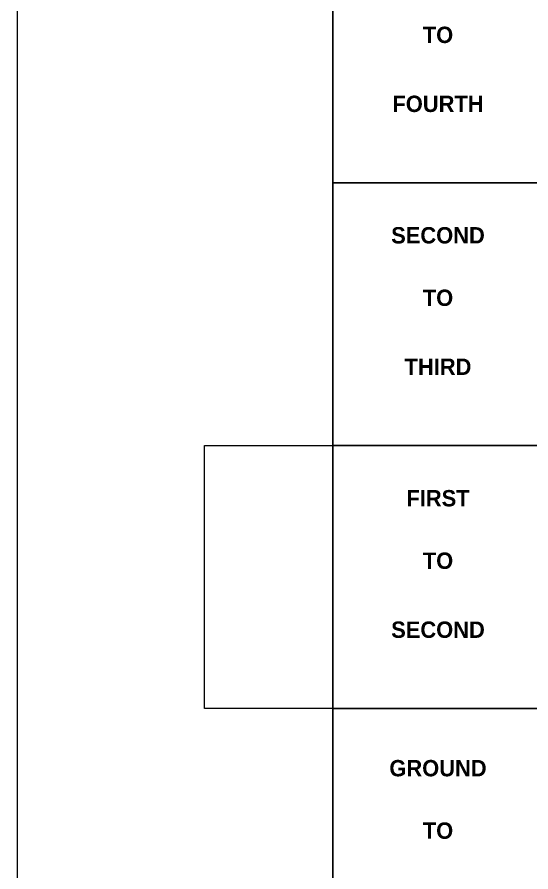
# Model space of a CAD drawing. Header units: millimetres. Extents: x -28707963 to -28231469, y 696001 to 896471.
# Drawn here: x -28341539 to -28330549, y 798052 to 816339 of the extents above; entities that cross this region are included whole.
import ezdxf
from ezdxf.enums import TextEntityAlignment as Align

# ---------------------------------------------------------------- set-up
doc = ezdxf.new("R2010")
doc.units = ezdxf.units.MM
doc.header["$MEASUREMENT"] = 0
doc.layers.get('0').update_dxf_attribs({"lineweight": 5})
doc.layers.add('22 TABLE FRAME', color=5, linetype='Continuous')
doc.layers.add('SUB TITLE', color=3, linetype='Continuous')
doc.styles.add('adani bold', font='')
doc.styles.get('adani bold').set_extended_font_data('Adani Bold', bold=True)

msp = doc.modelspace()

# ---------------------------------------------------------------- linework, layer by layer
msp.add_lwpolyline([(-28341538.8, 788796.2), (-28242181.2, 788796.2), (-28242181.2, 874671.2), (-28341538.8, 874671.2)], close=True)
at = {"color": 1}
msp.add_lwpolyline([(-28337528.1, 807171.2), (-28231469, 807171.2), (-28231469, 801546.2), (-28337528.1, 801546.2)], close=True, dxfattribs=at)
at = {"layer": '22 TABLE FRAME', "color": 5, "linetype": 'Continuous'}
for p, q in [((-28334786.1, 863421.2), (-28334786.1, 788796.2)), ((-28334786.1, 812796.2), (-28245536.1, 812796.2)), ((-28334786.1, 807171.2), (-28245536.1, 807171.2)), ((-28334786.1, 801546.2), (-28245536.1, 801546.2))]:
    msp.add_line(p, q, dxfattribs=at)

# ---------------------------------------------------------------- texts
at = {"layer": 'SUB TITLE', "style": 'adani bold'}
for s, p in [('TO', (-28332536.1, 815959.6)), ('FOURTH', (-28332536.1, 814483.7)), ('SECOND', (-28332536.1, 811671.2)), ('TO', (-28332536.1, 810334.6)), ('THIRD', (-28332536.1, 808858.7)), ('FIRST', (-28332536.1, 806046.2)), ('TO', (-28332536.1, 804709.6)), ('SECOND', (-28332536.1, 803233.7)), ('GROUND', (-28332536.1, 800271.2)), ('TO', (-28332536.1, 798934.6))]:
    msp.add_text(s, height=350, dxfattribs=at).set_placement(p, align=Align.MIDDLE_CENTER)

doc.saveas('drawing.dxf')
